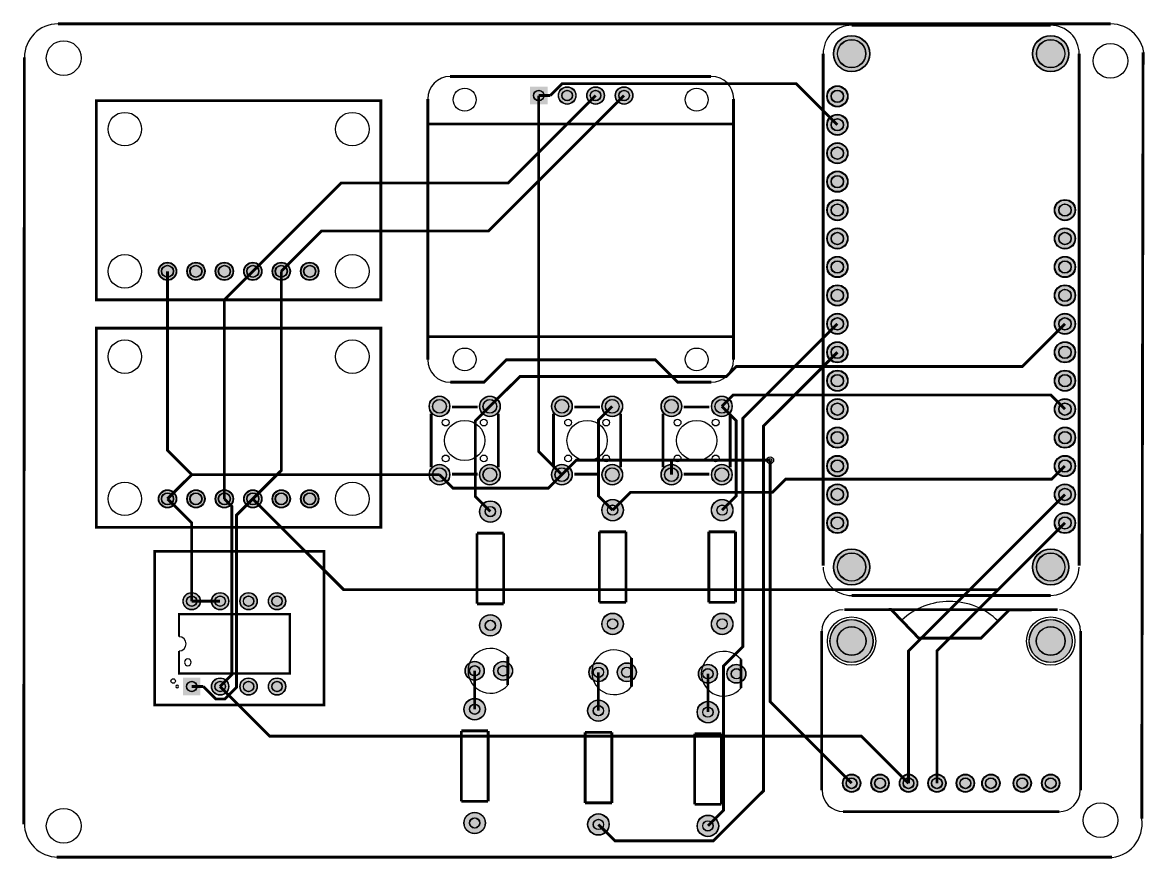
# Model space of a CAD drawing. Header units: millimetres. Extents: x 0 to 100, y 0 to 75.
import ezdxf

# ---------------------------------------------------------------- set-up
doc = ezdxf.new("R2010")
doc.units = ezdxf.units.MM
for name, color, linetype, true_color in [('BoardOutLine', 7, 'Continuous', 0xff00ff), ('BottomLayer', 7, 'Continuous', 0x0000ff), ('BottomSolderMaskLayer', 7, 'Continuous', 0xaa00ff), ('Document', 7, 'Continuous', 0xffffff), ('Hole', 7, 'Continuous', 0x222222), ('Multi-Layer', 7, 'Continuous', 0xc0c0c0), ('TopLayer', 7, 'Continuous', 0xff0000), ('TopSilkLayer', 7, 'Continuous', 0xffcc00), ('TopSolderMaskLayer', 7, 'Continuous', 0x800080)]:
    doc.layers.add(name, color=color, linetype=linetype, true_color=true_color)

msp = doc.modelspace()

# ---------------------------------------------------------------- hatches: boundary and pattern name
at = {"layer": 'BottomSolderMaskLayer'}
for points in [[(72.54, 71.76, 1), (75.79, 71.76, 1)], [(90.32, 71.76, 1), (93.57, 71.76, 1)], [(45.44, 68.81), (47.02, 68.81), (47.02, 67.23), (45.44, 67.23)], [(47.98, 68.02, 1), (49.56, 68.02, 1)], [(50.52, 68.02, 1), (52.1, 68.02, 1)], [(53.06, 68.02, 1), (54.64, 68.02, 1)], [(71.95, 67.95, 1), (73.84, 67.95, 1)], [(71.95, 65.41, 1), (73.84, 65.41, 1)], [(71.95, 62.87, 1), (73.84, 62.87, 1)], [(71.95, 60.33, 1), (73.84, 60.33, 1)], [(71.95, 57.79, 1), (73.84, 57.79, 1)], [(92.27, 57.79, 1), (94.16, 57.79, 1)], [(71.95, 55.25, 1), (73.84, 55.25, 1)], [(92.27, 55.25, 1), (94.16, 55.25, 1)], [(12.27, 52.32, 1), (13.89, 52.32, 1)], [(14.81, 52.32, 1), (16.43, 52.32, 1)], [(17.35, 52.32, 1), (18.97, 52.32, 1)], [(19.89, 52.32, 1), (21.51, 52.32, 1)], [(22.43, 52.32, 1), (24.05, 52.32, 1)], [(24.97, 52.32, 1), (26.59, 52.32, 1)], [(71.95, 52.71, 1), (73.84, 52.71, 1)], [(92.27, 52.71, 1), (94.16, 52.71, 1)], [(71.95, 50.17, 1), (73.84, 50.17, 1)], [(92.27, 50.17, 1), (94.16, 50.17, 1)], [(71.95, 47.63, 1), (73.84, 47.63, 1)], [(92.27, 47.63, 1), (94.16, 47.63, 1)], [(71.95, 45.09, 1), (73.84, 45.09, 1)], [(92.27, 45.09, 1), (94.16, 45.09, 1)], [(71.95, 42.55, 1), (73.84, 42.55, 1)], [(92.27, 42.55, 1), (94.16, 42.55, 1)], [(36.45, 40.26, 1), (38.3, 40.26, 1)], [(40.95, 40.26, 1), (42.8, 40.26, 1)], [(47.37, 40.26, 1), (49.22, 40.26, 1)], [(51.87, 40.26, 1), (53.72, 40.26, 1)], [(57.15, 40.26, 1), (59, 40.26, 1)], [(61.65, 40.26, 1), (63.5, 40.26, 1)], [(71.95, 40.01, 1), (73.84, 40.01, 1)], [(92.27, 40.01, 1), (94.16, 40.01, 1)], [(71.95, 37.47, 1), (73.84, 37.47, 1)], [(92.27, 37.47, 1), (94.16, 37.47, 1)], [(36.45, 34.16, 1), (38.3, 34.16, 1)], [(40.95, 34.16, 1), (42.8, 34.16, 1)], [(47.37, 34.16, 1), (49.22, 34.16, 1)], [(51.87, 34.16, 1), (53.72, 34.16, 1)], [(57.15, 34.16, 1), (59, 34.16, 1)], [(61.65, 34.16, 1), (63.5, 34.16, 1)], [(71.95, 34.93, 1), (73.84, 34.93, 1)], [(92.27, 34.93, 1), (94.16, 34.93, 1)], [(71.95, 32.39, 1), (73.84, 32.39, 1)], [(92.27, 32.39, 1), (94.16, 32.39, 1)], [(12.27, 32, 1), (13.89, 32, 1)], [(14.81, 32, 1), (16.43, 32, 1)], [(17.35, 32, 1), (18.97, 32, 1)], [(19.89, 32, 1), (21.51, 32, 1)], [(22.43, 32, 1), (24.05, 32, 1)], [(24.97, 32, 1), (26.59, 32, 1)], [(40.94, 30.86, 1), (42.88, 30.86, 1)], [(51.87, 30.99, 1), (53.8, 30.99, 1)], [(61.65, 30.99, 1), (63.58, 30.99, 1)], [(71.95, 29.85, 1), (73.84, 29.85, 1)], [(92.27, 29.85, 1), (94.16, 29.85, 1)], [(72.54, 25.91, 1), (75.79, 25.91, 1)], [(90.32, 25.91, 1), (93.57, 25.91, 1)], [(14.46, 22.86, 1), (16.02, 22.86, 1)], [(17, 22.86, 1), (18.56, 22.86, 1)], [(19.54, 22.86, 1), (21.1, 22.86, 1)], [(22.08, 22.86, 1), (23.64, 22.86, 1)], [(40.94, 20.7, 1), (42.88, 20.7, 1)], [(51.87, 20.83, 1), (53.8, 20.83, 1)], [(61.65, 20.83, 1), (63.58, 20.83, 1)], [(72.24, 19.3, 1), (76.1, 19.3, 1)], [(90.02, 19.3, 1), (93.88, 19.3, 1)], [(39.66, 16.64, 1), (41.36, 16.64, 1)], [(42.2, 16.64, 1), (43.9, 16.64, 1)], [(50.71, 16.51, 1), (52.41, 16.51, 1)], [(53.25, 16.51, 1), (54.95, 16.51, 1)], [(60.49, 16.38, 1), (62.19, 16.38, 1)], [(63.03, 16.38, 1), (64.73, 16.38, 1)], [(14.46, 16.02), (16.02, 16.02), (16.02, 14.46), (14.46, 14.46)], [(17, 15.24, 1), (18.56, 15.24, 1)], [(19.54, 15.24, 1), (21.1, 15.24, 1)], [(22.08, 15.24, 1), (23.64, 15.24, 1)], [(39.55, 13.21, 1), (41.48, 13.21, 1)], [(50.6, 13.08, 1), (52.53, 13.08, 1)], [(60.38, 12.95, 1), (62.31, 12.95, 1)], [(73.36, 6.6, 1), (74.98, 6.6, 1)], [(75.9, 6.6, 1), (77.52, 6.6, 1)], [(78.44, 6.6, 1), (80.06, 6.6, 1)], [(80.98, 6.6, 1), (82.6, 6.6, 1)], [(83.52, 6.6, 1), (85.14, 6.6, 1)], [(85.8, 6.6, 1), (87.43, 6.6, 1)], [(88.6, 6.6, 1), (90.22, 6.6, 1)], [(91.14, 6.6, 1), (92.76, 6.6, 1)], [(39.55, 3.05, 1), (41.48, 3.05, 1)], [(50.6, 2.92, 1), (52.53, 2.92, 1)], [(60.38, 2.79, 1), (62.31, 2.79, 1)]]:
    msp.add_hatch(color=256, dxfattribs=at).paths.add_polyline_path(points)
at = {"layer": 'Multi-Layer'}
for points in [[(72.57, 71.76, 1), (75.77, 71.76, 1)], [(90.35, 71.76, 1), (93.55, 71.76, 1)], [(45.47, 68.78), (46.99, 68.78), (46.99, 67.26), (45.47, 67.26)], [(48.01, 68.02, 1), (49.53, 68.02, 1)], [(50.55, 68.02, 1), (52.07, 68.02, 1)], [(53.09, 68.02, 1), (54.61, 68.02, 1)], [(72, 67.95, 1), (73.79, 67.95, 1)], [(72, 65.41, 1), (73.79, 65.41, 1)], [(72, 62.87, 1), (73.79, 62.87, 1)], [(72, 60.33, 1), (73.79, 60.33, 1)], [(72, 57.79, 1), (73.79, 57.79, 1)], [(92.32, 57.79, 1), (94.11, 57.79, 1)], [(72, 55.25, 1), (73.79, 55.25, 1)], [(92.32, 55.25, 1), (94.11, 55.25, 1)], [(72, 52.71, 1), (73.79, 52.71, 1)], [(92.32, 52.71, 1), (94.11, 52.71, 1)], [(12.32, 52.32, 1), (13.84, 52.32, 1)], [(14.86, 52.32, 1), (16.38, 52.32, 1)], [(17.4, 52.32, 1), (18.92, 52.32, 1)], [(19.94, 52.32, 1), (21.46, 52.32, 1)], [(22.48, 52.32, 1), (24, 52.32, 1)], [(25.02, 52.32, 1), (26.54, 52.32, 1)], [(72, 50.17, 1), (73.79, 50.17, 1)], [(92.32, 50.17, 1), (94.11, 50.17, 1)], [(72, 47.63, 1), (73.79, 47.63, 1)], [(92.32, 47.63, 1), (94.11, 47.63, 1)], [(72, 45.09, 1), (73.79, 45.09, 1)], [(92.32, 45.09, 1), (94.11, 45.09, 1)], [(72, 42.55, 1), (73.79, 42.55, 1)], [(92.32, 42.55, 1), (94.11, 42.55, 1)], [(36.47, 40.26, 1), (38.27, 40.26, 1)], [(40.97, 40.26, 1), (42.77, 40.26, 1)], [(47.4, 40.26, 1), (49.2, 40.26, 1)], [(51.9, 40.26, 1), (53.7, 40.26, 1)], [(57.18, 40.26, 1), (58.98, 40.26, 1)], [(61.68, 40.26, 1), (63.48, 40.26, 1)], [(72, 40.01, 1), (73.79, 40.01, 1)], [(92.32, 40.01, 1), (94.11, 40.01, 1)], [(72, 37.47, 1), (73.79, 37.47, 1)], [(92.32, 37.47, 1), (94.11, 37.47, 1)], [(72, 34.93, 1), (73.79, 34.93, 1)], [(92.32, 34.93, 1), (94.11, 34.93, 1)], [(36.47, 34.16, 1), (38.27, 34.16, 1)], [(40.97, 34.16, 1), (42.77, 34.16, 1)], [(47.4, 34.16, 1), (49.2, 34.16, 1)], [(51.9, 34.16, 1), (53.7, 34.16, 1)], [(57.18, 34.16, 1), (58.98, 34.16, 1)], [(61.68, 34.16, 1), (63.48, 34.16, 1)], [(72, 32.39, 1), (73.79, 32.39, 1)], [(92.32, 32.39, 1), (94.11, 32.39, 1)], [(12.32, 32, 1), (13.84, 32, 1)], [(14.86, 32, 1), (16.38, 32, 1)], [(17.4, 32, 1), (18.92, 32, 1)], [(19.94, 32, 1), (21.46, 32, 1)], [(22.48, 32, 1), (24, 32, 1)], [(25.02, 32, 1), (26.54, 32, 1)], [(40.97, 30.86, 1), (42.85, 30.86, 1)], [(51.89, 30.99, 1), (53.77, 30.99, 1)], [(61.67, 30.99, 1), (63.55, 30.99, 1)], [(72, 29.85, 1), (73.79, 29.85, 1)], [(92.32, 29.85, 1), (94.11, 29.85, 1)], [(72.57, 25.91, 1), (75.77, 25.91, 1)], [(90.35, 25.91, 1), (93.55, 25.91, 1)], [(14.49, 22.86, 1), (15.99, 22.86, 1)], [(17.03, 22.86, 1), (18.53, 22.86, 1)], [(19.57, 22.86, 1), (21.07, 22.86, 1)], [(22.11, 22.86, 1), (23.61, 22.86, 1)], [(40.97, 20.7, 1), (42.85, 20.7, 1)], [(51.89, 20.83, 1), (53.77, 20.83, 1)], [(61.67, 20.83, 1), (63.55, 20.83, 1)], [(72.26, 19.3, 1), (76.07, 19.3, 1)], [(90.04, 19.3, 1), (93.85, 19.3, 1)], [(39.69, 16.64, 1), (41.34, 16.64, 1)], [(42.23, 16.64, 1), (43.88, 16.64, 1)], [(50.74, 16.51, 1), (52.39, 16.51, 1)], [(53.28, 16.51, 1), (54.93, 16.51, 1)], [(60.52, 16.38, 1), (62.17, 16.38, 1)], [(63.06, 16.38, 1), (64.71, 16.38, 1)], [(14.49, 15.99), (15.99, 15.99), (15.99, 14.49), (14.49, 14.49)], [(17.03, 15.24, 1), (18.53, 15.24, 1)], [(19.57, 15.24, 1), (21.07, 15.24, 1)], [(22.11, 15.24, 1), (23.61, 15.24, 1)], [(39.57, 13.21, 1), (41.45, 13.21, 1)], [(50.62, 13.08, 1), (52.5, 13.08, 1)], [(60.4, 12.95, 1), (62.28, 12.95, 1)], [(73.41, 6.6, 1), (74.93, 6.6, 1)], [(75.95, 6.6, 1), (77.47, 6.6, 1)], [(78.49, 6.6, 1), (80.01, 6.6, 1)], [(81.03, 6.6, 1), (82.55, 6.6, 1)], [(83.57, 6.6, 1), (85.09, 6.6, 1)], [(85.85, 6.6, 1), (87.38, 6.6, 1)], [(88.65, 6.6, 1), (90.17, 6.6, 1)], [(91.19, 6.6, 1), (92.71, 6.6, 1)], [(39.57, 3.05, 1), (41.45, 3.05, 1)], [(50.62, 2.92, 1), (52.5, 2.92, 1)], [(60.4, 2.79, 1), (62.28, 2.79, 1)]]:
    msp.add_hatch(color=256, dxfattribs=at).paths.add_polyline_path(points)
at = {"layer": 'TopSolderMaskLayer'}
for points in [[(72.54, 71.76, 1), (75.79, 71.76, 1)], [(90.32, 71.76, 1), (93.57, 71.76, 1)], [(45.44, 68.81), (47.02, 68.81), (47.02, 67.23), (45.44, 67.23)], [(47.98, 68.02, 1), (49.56, 68.02, 1)], [(50.52, 68.02, 1), (52.1, 68.02, 1)], [(53.06, 68.02, 1), (54.64, 68.02, 1)], [(71.95, 67.95, 1), (73.84, 67.95, 1)], [(71.95, 65.41, 1), (73.84, 65.41, 1)], [(71.95, 62.87, 1), (73.84, 62.87, 1)], [(71.95, 60.33, 1), (73.84, 60.33, 1)], [(71.95, 57.79, 1), (73.84, 57.79, 1)], [(92.27, 57.79, 1), (94.16, 57.79, 1)], [(71.95, 55.25, 1), (73.84, 55.25, 1)], [(92.27, 55.25, 1), (94.16, 55.25, 1)], [(12.27, 52.32, 1), (13.89, 52.32, 1)], [(14.81, 52.32, 1), (16.43, 52.32, 1)], [(17.35, 52.32, 1), (18.97, 52.32, 1)], [(19.89, 52.32, 1), (21.51, 52.32, 1)], [(22.43, 52.32, 1), (24.05, 52.32, 1)], [(24.97, 52.32, 1), (26.59, 52.32, 1)], [(71.95, 52.71, 1), (73.84, 52.71, 1)], [(92.27, 52.71, 1), (94.16, 52.71, 1)], [(71.95, 50.17, 1), (73.84, 50.17, 1)], [(92.27, 50.17, 1), (94.16, 50.17, 1)], [(71.95, 47.63, 1), (73.84, 47.63, 1)], [(92.27, 47.63, 1), (94.16, 47.63, 1)], [(71.95, 45.09, 1), (73.84, 45.09, 1)], [(92.27, 45.09, 1), (94.16, 45.09, 1)], [(71.95, 42.55, 1), (73.84, 42.55, 1)], [(92.27, 42.55, 1), (94.16, 42.55, 1)], [(36.45, 40.26, 1), (38.3, 40.26, 1)], [(40.95, 40.26, 1), (42.8, 40.26, 1)], [(47.37, 40.26, 1), (49.22, 40.26, 1)], [(51.87, 40.26, 1), (53.72, 40.26, 1)], [(57.15, 40.26, 1), (59, 40.26, 1)], [(61.65, 40.26, 1), (63.5, 40.26, 1)], [(71.95, 40.01, 1), (73.84, 40.01, 1)], [(92.27, 40.01, 1), (94.16, 40.01, 1)], [(71.95, 37.47, 1), (73.84, 37.47, 1)], [(92.27, 37.47, 1), (94.16, 37.47, 1)], [(36.45, 34.16, 1), (38.3, 34.16, 1)], [(40.95, 34.16, 1), (42.8, 34.16, 1)], [(47.37, 34.16, 1), (49.22, 34.16, 1)], [(51.87, 34.16, 1), (53.72, 34.16, 1)], [(57.15, 34.16, 1), (59, 34.16, 1)], [(61.65, 34.16, 1), (63.5, 34.16, 1)], [(71.95, 34.93, 1), (73.84, 34.93, 1)], [(92.27, 34.93, 1), (94.16, 34.93, 1)], [(71.95, 32.39, 1), (73.84, 32.39, 1)], [(92.27, 32.39, 1), (94.16, 32.39, 1)], [(12.27, 32, 1), (13.89, 32, 1)], [(14.81, 32, 1), (16.43, 32, 1)], [(17.35, 32, 1), (18.97, 32, 1)], [(19.89, 32, 1), (21.51, 32, 1)], [(22.43, 32, 1), (24.05, 32, 1)], [(24.97, 32, 1), (26.59, 32, 1)], [(40.94, 30.86, 1), (42.88, 30.86, 1)], [(51.87, 30.99, 1), (53.8, 30.99, 1)], [(61.65, 30.99, 1), (63.58, 30.99, 1)], [(71.95, 29.85, 1), (73.84, 29.85, 1)], [(92.27, 29.85, 1), (94.16, 29.85, 1)], [(72.54, 25.91, 1), (75.79, 25.91, 1)], [(90.32, 25.91, 1), (93.57, 25.91, 1)], [(14.46, 22.86, 1), (16.02, 22.86, 1)], [(17, 22.86, 1), (18.56, 22.86, 1)], [(19.54, 22.86, 1), (21.1, 22.86, 1)], [(22.08, 22.86, 1), (23.64, 22.86, 1)], [(40.94, 20.7, 1), (42.88, 20.7, 1)], [(51.87, 20.83, 1), (53.8, 20.83, 1)], [(61.65, 20.83, 1), (63.58, 20.83, 1)], [(72.24, 19.3, 1), (76.1, 19.3, 1)], [(90.02, 19.3, 1), (93.88, 19.3, 1)], [(39.66, 16.64, 1), (41.36, 16.64, 1)], [(42.2, 16.64, 1), (43.9, 16.64, 1)], [(50.71, 16.51, 1), (52.41, 16.51, 1)], [(53.25, 16.51, 1), (54.95, 16.51, 1)], [(60.49, 16.38, 1), (62.19, 16.38, 1)], [(63.03, 16.38, 1), (64.73, 16.38, 1)], [(14.46, 16.02), (16.02, 16.02), (16.02, 14.46), (14.46, 14.46)], [(17, 15.24, 1), (18.56, 15.24, 1)], [(19.54, 15.24, 1), (21.1, 15.24, 1)], [(22.08, 15.24, 1), (23.64, 15.24, 1)], [(39.55, 13.21, 1), (41.48, 13.21, 1)], [(50.6, 13.08, 1), (52.53, 13.08, 1)], [(60.38, 12.95, 1), (62.31, 12.95, 1)], [(73.36, 6.6, 1), (74.98, 6.6, 1)], [(75.9, 6.6, 1), (77.52, 6.6, 1)], [(78.44, 6.6, 1), (80.06, 6.6, 1)], [(80.98, 6.6, 1), (82.6, 6.6, 1)], [(83.52, 6.6, 1), (85.14, 6.6, 1)], [(85.8, 6.6, 1), (87.43, 6.6, 1)], [(88.6, 6.6, 1), (90.22, 6.6, 1)], [(91.14, 6.6, 1), (92.76, 6.6, 1)], [(39.55, 3.05, 1), (41.48, 3.05, 1)], [(50.6, 2.92, 1), (52.53, 2.92, 1)], [(60.38, 2.79, 1), (62.31, 2.79, 1)]]:
    msp.add_hatch(color=256, dxfattribs=at).paths.add_polyline_path(points)

# ---------------------------------------------------------------- linework, layer by layer
at = {"layer": 'BoardOutLine', "const_width": 0.254}
for points in [[(3.3, 74.42), (97.3, 74.42)], [(0.25, 2.92), (0.3, 71.42)], [(100.2, 71.88), (100.08, 3.43)], [(97.41, 0), (3.18, 0)]]:
    msp.add_lwpolyline(points, dxfattribs=at)
at = {"layer": 'BoardOutLine'}
for centre, start, end in [((3.3, 71.42), 90, 180), ((97.3, 71.42), 360, 90), ((3.3, 3), 179.0977, 270), ((97.11, 2.96), 270, 8.9728)]:
    msp.add_arc(centre, 3, start, end, dxfattribs=at)
at = {"layer": 'BottomLayer', "const_width": 0.254}
for points in [[(48.3, 34.16), (46.23, 36.23), (46.23, 68.02)], [(20.7, 52.32), (18.16, 49.78), (18.16, 32)], [(20.7, 32), (23.24, 34.54), (23.24, 52.32)], [(72.9, 47.63), (64.45, 39.18), (64.45, 18.78), (62.73, 17.06), (62.73, 4.18), (61.34, 2.79)], [(72.9, 45.09), (66.31, 38.5), (66.31, 5.93), (61.82, 1.45), (53.04, 1.45), (51.56, 2.92)], [(41.87, 40.26), (40.57, 38.96), (40.57, 32.2), (41.91, 30.86)], [(52.8, 40.26), (51.57, 39.04), (51.57, 32.25), (52.83, 30.99)], [(62.58, 40.26), (63.86, 38.97), (63.86, 32.24), (62.61, 30.99)], [(74.17, 6.6), (66.9, 13.88), (66.9, 35.45)], [(15.24, 22.86), (15.24, 29.85), (13.08, 32)], [(16.27, 15.24), (17.39, 14.12), (18.19, 14.12), (19.24, 15.17), (19.24, 30.54), (20.7, 32)], [(17.78, 15.24), (18.83, 16.29), (18.83, 31.34), (18.16, 32)], [(79.25, 6.6), (79.25, 18.42), (93.22, 32.39)], [(81.79, 6.6), (81.79, 18.42), (93.22, 29.85)], [(40.51, 13.21), (40.51, 16.64)], [(51.56, 13.08), (51.56, 16.51)], [(61.34, 12.95), (61.34, 16.38)], [(15.24, 15.24), (16.27, 15.24)]]:
    msp.add_lwpolyline(points, dxfattribs=at)
at = {"layer": 'BottomSolderMaskLayer'}
for centre, radius in [((74.17, 71.76), 1.63), ((91.95, 71.76), 1.63), ((74.17, 71.76), 1.27), ((91.95, 71.76), 1.27), ((46.23, 68.02), 0.472), ((48.77, 68.02), 0.787), ((48.77, 68.02), 0.472), ((51.31, 68.02), 0.787), ((51.31, 68.02), 0.472), ((53.85, 68.02), 0.787), ((53.85, 68.02), 0.472), ((72.9, 67.95), 0.946), ((72.9, 67.95), 0.556), ((72.9, 65.41), 0.946), ((72.9, 65.41), 0.556), ((72.9, 62.87), 0.946), ((72.9, 62.87), 0.556), ((72.9, 60.33), 0.946), ((72.9, 60.33), 0.556), ((72.9, 57.79), 0.946), ((72.9, 57.79), 0.556), ((93.22, 57.79), 0.946), ((93.22, 57.79), 0.556), ((72.9, 55.25), 0.946), ((93.22, 55.25), 0.946), ((72.9, 55.25), 0.556), ((93.22, 55.25), 0.556), ((13.08, 52.32), 0.813), ((15.62, 52.32), 0.813), ((18.16, 52.32), 0.813), ((20.7, 52.32), 0.813), ((23.24, 52.32), 0.813), ((25.78, 52.32), 0.813), ((72.9, 52.71), 0.946), ((72.9, 52.71), 0.556), ((93.22, 52.71), 0.946), ((93.22, 52.71), 0.556), ((13.08, 52.32), 0.544), ((15.62, 52.32), 0.544), ((18.16, 52.32), 0.544), ((20.7, 52.32), 0.544), ((23.24, 52.32), 0.544), ((25.78, 52.32), 0.544), ((72.9, 50.17), 0.946), ((93.22, 50.17), 0.946), ((72.9, 50.17), 0.556), ((93.22, 50.17), 0.556), ((72.9, 47.63), 0.946), ((72.9, 47.63), 0.556), ((93.22, 47.63), 0.946), ((93.22, 47.63), 0.556), ((72.9, 45.09), 0.946), ((72.9, 45.09), 0.556), ((93.22, 45.09), 0.946), ((93.22, 45.09), 0.556), ((72.9, 42.55), 0.946), ((72.9, 42.55), 0.556), ((93.22, 42.55), 0.946), ((93.22, 42.55), 0.556), ((37.37, 40.26), 0.925), ((41.87, 40.26), 0.925), ((48.3, 40.26), 0.925), ((52.8, 40.26), 0.925), ((58.08, 40.26), 0.925), ((62.58, 40.26), 0.925), ((37.37, 40.26), 0.617), ((41.87, 40.26), 0.617), ((48.3, 40.26), 0.617), ((52.8, 40.26), 0.617), ((58.08, 40.26), 0.617), ((62.58, 40.26), 0.617), ((72.9, 40.01), 0.946), ((72.9, 40.01), 0.556), ((93.22, 40.01), 0.946), ((93.22, 40.01), 0.556), ((72.9, 37.47), 0.946), ((93.22, 37.47), 0.946), ((72.9, 37.47), 0.556), ((93.22, 37.47), 0.556), ((37.37, 34.16), 0.925), ((41.87, 34.16), 0.925), ((48.3, 34.16), 0.925), ((52.8, 34.16), 0.925), ((58.08, 34.16), 0.925), ((62.58, 34.16), 0.925), ((72.9, 34.93), 0.946), ((72.9, 34.93), 0.556), ((93.22, 34.93), 0.946), ((93.22, 34.93), 0.556), ((37.37, 34.16), 0.617), ((41.87, 34.16), 0.617), ((48.3, 34.16), 0.617), ((52.8, 34.16), 0.617), ((58.08, 34.16), 0.617), ((62.58, 34.16), 0.617), ((72.9, 32.39), 0.946), ((93.22, 32.39), 0.946), ((13.08, 32), 0.813), ((13.08, 32), 0.544), ((15.62, 32), 0.813), ((15.62, 32), 0.544), ((18.16, 32), 0.813), ((18.16, 32), 0.544), ((20.7, 32), 0.813), ((20.7, 32), 0.544), ((23.24, 32), 0.813), ((23.24, 32), 0.544), ((25.78, 32), 0.813), ((25.78, 32), 0.544), ((72.9, 32.39), 0.556), ((93.22, 32.39), 0.556), ((41.91, 30.86), 0.965), ((41.91, 30.86), 0.462), ((52.83, 30.99), 0.965), ((52.83, 30.99), 0.462), ((62.61, 30.99), 0.965), ((62.61, 30.99), 0.462), ((72.9, 29.85), 0.946), ((72.9, 29.85), 0.556), ((93.22, 29.85), 0.946), ((93.22, 29.85), 0.556), ((74.17, 25.91), 1.63), ((74.17, 25.91), 1.27), ((91.95, 25.91), 1.63), ((91.95, 25.91), 1.27), ((15.24, 22.86), 0.775), ((15.24, 22.86), 0.465), ((17.78, 22.86), 0.775), ((17.78, 22.86), 0.465), ((20.32, 22.86), 0.775), ((20.32, 22.86), 0.465), ((22.86, 22.86), 0.775), ((22.86, 22.86), 0.465), ((41.91, 20.7), 0.965), ((41.91, 20.7), 0.462), ((52.83, 20.83), 0.965), ((52.83, 20.83), 0.462), ((62.61, 20.83), 0.965), ((62.61, 20.83), 0.462), ((74.17, 19.3), 1.93), ((91.95, 19.3), 1.93), ((74.17, 19.3), 1.29), ((91.95, 19.3), 1.29), ((40.51, 16.64), 0.851), ((40.51, 16.64), 0.464), ((43.05, 16.64), 0.851), ((43.05, 16.64), 0.464), ((51.56, 16.51), 0.851), ((54.1, 16.51), 0.851), ((61.34, 16.38), 0.851), ((63.88, 16.38), 0.851), ((51.56, 16.51), 0.464), ((54.1, 16.51), 0.464), ((61.34, 16.38), 0.464), ((63.88, 16.38), 0.464), ((15.24, 15.24), 0.465), ((17.78, 15.24), 0.775), ((17.78, 15.24), 0.465), ((20.32, 15.24), 0.775), ((20.32, 15.24), 0.465), ((22.86, 15.24), 0.775), ((22.86, 15.24), 0.465), ((40.51, 13.21), 0.965), ((51.56, 13.08), 0.965), ((40.51, 13.21), 0.462), ((51.56, 13.08), 0.462), ((61.34, 12.95), 0.965), ((61.34, 12.95), 0.462), ((74.17, 6.6), 0.813), ((74.17, 6.6), 0.488), ((76.71, 6.6), 0.813), ((76.71, 6.6), 0.488), ((79.25, 6.6), 0.813), ((79.25, 6.6), 0.488), ((81.79, 6.6), 0.813), ((81.79, 6.6), 0.488), ((84.33, 6.6), 0.813), ((84.33, 6.6), 0.488), ((86.61, 6.6), 0.813), ((86.61, 6.6), 0.488), ((89.41, 6.6), 0.813), ((89.41, 6.6), 0.488), ((91.95, 6.6), 0.813), ((91.95, 6.6), 0.488), ((40.51, 3.05), 0.965), ((40.51, 3.05), 0.462), ((51.56, 2.92), 0.965), ((51.56, 2.92), 0.462), ((61.34, 2.79), 0.965), ((61.34, 2.79), 0.462)]:
    msp.add_circle(centre, radius, dxfattribs=at)
at = {"layer": 'Document'}
msp.add_circle((13.59, 15.73), 0.2, dxfattribs=at)
at = {"layer": 'Hole'}
msp.add_circle((66.9, 35.45), 0.152, dxfattribs=at)
at = {"layer": 'Multi-Layer'}
for centre, radius in [((74.17, 71.76), 1.6), ((91.95, 71.76), 1.6), ((3.81, 71.37), 1.55), ((74.17, 71.76), 1.25), ((91.95, 71.76), 1.25), ((97.28, 71.12), 1.55), ((39.62, 67.65), 1.02), ((46.23, 68.02), 0.457), ((48.77, 68.02), 0.762), ((48.77, 68.02), 0.457), ((51.31, 68.02), 0.762), ((51.31, 68.02), 0.457), ((53.85, 68.02), 0.762), ((53.85, 68.02), 0.457), ((60.33, 67.65), 1.02), ((72.9, 67.95), 0.895), ((72.9, 67.95), 0.526), ((9.27, 65.02), 1.5), ((29.59, 65.02), 1.5), ((72.9, 65.41), 0.895), ((72.9, 65.41), 0.526), ((72.9, 62.87), 0.895), ((72.9, 62.87), 0.526), ((72.9, 60.33), 0.895), ((72.9, 60.33), 0.526), ((72.9, 57.79), 0.895), ((72.9, 57.79), 0.526), ((93.22, 57.79), 0.895), ((93.22, 57.79), 0.526), ((72.9, 55.25), 0.895), ((93.22, 55.25), 0.895), ((72.9, 55.25), 0.526), ((93.22, 55.25), 0.526), ((9.27, 52.32), 1.5), ((29.59, 52.32), 1.5), ((72.9, 52.71), 0.895), ((72.9, 52.71), 0.526), ((93.22, 52.71), 0.895), ((93.22, 52.71), 0.526), ((13.08, 52.32), 0.762), ((13.08, 52.32), 0.51), ((15.62, 52.32), 0.762), ((15.62, 52.32), 0.51), ((18.16, 52.32), 0.762), ((18.16, 52.32), 0.51), ((20.7, 52.32), 0.762), ((20.7, 52.32), 0.51), ((23.24, 52.32), 0.762), ((23.24, 52.32), 0.51), ((25.78, 52.32), 0.762), ((25.78, 52.32), 0.51), ((72.9, 50.17), 0.895), ((72.9, 50.17), 0.526), ((93.22, 50.17), 0.895), ((93.22, 50.17), 0.526), ((72.9, 47.63), 0.895), ((72.9, 47.63), 0.526), ((93.22, 47.63), 0.895), ((93.22, 47.63), 0.526), ((9.27, 44.7), 1.5), ((29.59, 44.7), 1.5), ((39.62, 44.45), 1.02), ((60.33, 44.45), 1.02), ((72.9, 45.09), 0.895), ((72.9, 45.09), 0.526), ((93.22, 45.09), 0.895), ((93.22, 45.09), 0.526), ((72.9, 42.55), 0.895), ((93.22, 42.55), 0.895), ((72.9, 42.55), 0.526), ((93.22, 42.55), 0.526), ((37.37, 40.26), 0.9), ((41.87, 40.26), 0.9), ((48.3, 40.26), 0.9), ((52.8, 40.26), 0.9), ((58.08, 40.26), 0.9), ((62.58, 40.26), 0.9), ((37.37, 40.26), 0.6), ((41.87, 40.26), 0.6), ((48.3, 40.26), 0.6), ((52.8, 40.26), 0.6), ((58.08, 40.26), 0.6), ((62.58, 40.26), 0.6), ((72.9, 40.01), 0.895), ((72.9, 40.01), 0.526), ((93.22, 40.01), 0.895), ((93.22, 40.01), 0.526), ((72.9, 37.47), 0.895), ((93.22, 37.47), 0.895), ((72.9, 37.47), 0.526), ((93.22, 37.47), 0.526), ((66.9, 35.45), 0.305), ((72.9, 34.93), 0.895), ((72.9, 34.93), 0.526), ((93.22, 34.93), 0.895), ((93.22, 34.93), 0.526), ((37.37, 34.16), 0.9), ((37.37, 34.16), 0.6), ((41.87, 34.16), 0.9), ((41.87, 34.16), 0.6), ((48.3, 34.16), 0.9), ((48.3, 34.16), 0.6), ((52.8, 34.16), 0.9), ((52.8, 34.16), 0.6), ((58.08, 34.16), 0.9), ((58.08, 34.16), 0.6), ((62.58, 34.16), 0.9), ((62.58, 34.16), 0.6), ((9.27, 32), 1.5), ((29.59, 32), 1.5), ((72.9, 32.39), 0.895), ((93.22, 32.39), 0.895), ((13.08, 32), 0.762), ((13.08, 32), 0.51), ((15.62, 32), 0.762), ((15.62, 32), 0.51), ((18.16, 32), 0.762), ((18.16, 32), 0.51), ((20.7, 32), 0.762), ((20.7, 32), 0.51), ((23.24, 32), 0.762), ((23.24, 32), 0.51), ((25.78, 32), 0.762), ((25.78, 32), 0.51), ((72.9, 32.39), 0.526), ((93.22, 32.39), 0.526), ((41.91, 30.86), 0.94), ((41.91, 30.86), 0.45), ((52.83, 30.99), 0.94), ((52.83, 30.99), 0.45), ((62.61, 30.99), 0.94), ((62.61, 30.99), 0.45), ((72.9, 29.85), 0.895), ((72.9, 29.85), 0.526), ((93.22, 29.85), 0.895), ((93.22, 29.85), 0.526), ((74.17, 25.91), 1.6), ((74.17, 25.91), 1.25), ((91.95, 25.91), 1.6), ((91.95, 25.91), 1.25), ((15.24, 22.86), 0.75), ((15.24, 22.86), 0.45), ((17.78, 22.86), 0.75), ((17.78, 22.86), 0.45), ((20.32, 22.86), 0.75), ((20.32, 22.86), 0.45), ((22.86, 22.86), 0.75), ((22.86, 22.86), 0.45), ((41.91, 20.7), 0.94), ((41.91, 20.7), 0.45), ((52.83, 20.83), 0.94), ((52.83, 20.83), 0.45), ((62.61, 20.83), 0.94), ((62.61, 20.83), 0.45), ((74.17, 19.3), 1.91), ((91.95, 19.3), 1.91), ((74.17, 19.3), 1.27), ((91.95, 19.3), 1.27), ((40.51, 16.64), 0.826), ((40.51, 16.64), 0.45), ((43.05, 16.64), 0.826), ((43.05, 16.64), 0.45), ((51.56, 16.51), 0.826), ((54.1, 16.51), 0.826), ((61.34, 16.38), 0.826), ((63.88, 16.38), 0.826), ((51.56, 16.51), 0.45), ((54.1, 16.51), 0.45), ((61.34, 16.38), 0.45), ((63.88, 16.38), 0.45), ((15.24, 15.24), 0.45), ((17.78, 15.24), 0.75), ((17.78, 15.24), 0.45), ((20.32, 15.24), 0.75), ((20.32, 15.24), 0.45), ((22.86, 15.24), 0.75), ((22.86, 15.24), 0.45), ((40.51, 13.21), 0.94), ((40.51, 13.21), 0.45), ((51.56, 13.08), 0.94), ((51.56, 13.08), 0.45), ((61.34, 12.95), 0.94), ((61.34, 12.95), 0.45), ((74.17, 6.6), 0.762), ((74.17, 6.6), 0.457), ((76.71, 6.6), 0.762), ((76.71, 6.6), 0.457), ((79.25, 6.6), 0.762), ((79.25, 6.6), 0.457), ((81.79, 6.6), 0.762), ((81.79, 6.6), 0.457), ((84.33, 6.6), 0.762), ((84.33, 6.6), 0.457), ((86.61, 6.6), 0.762), ((86.61, 6.6), 0.457), ((89.41, 6.6), 0.762), ((89.41, 6.6), 0.457), ((91.95, 6.6), 0.762), ((91.95, 6.6), 0.457), ((3.81, 2.79), 1.55), ((96.39, 3.3), 1.55), ((40.51, 3.05), 0.94), ((40.51, 3.05), 0.45), ((51.56, 2.92), 0.94), ((51.56, 2.92), 0.45), ((61.34, 2.79), 0.94), ((61.34, 2.79), 0.45)]:
    msp.add_circle(centre, radius, dxfattribs=at)
at = {"layer": 'TopLayer', "const_width": 0.254}
for points in [[(72.9, 65.41), (69.22, 69.08), (48.33, 69.08), (47.27, 68.02)], [(51.31, 68.02), (43.5, 60.21), (28.59, 60.21), (20.7, 52.32)], [(23.24, 52.32), (26.84, 55.92), (41.75, 55.92), (53.85, 68.02)], [(46.23, 68.02), (47.27, 68.02)], [(15.24, 34.16), (13.08, 36.32), (13.08, 52.32)], [(93.22, 47.63), (89.41, 43.82), (63.87, 43.82), (62.98, 42.92), (44.54, 42.92), (41.87, 40.26)], [(93.22, 40.01), (91.95, 41.28), (63.59, 41.28), (62.58, 40.26)], [(48.3, 34.16), (49.58, 35.45), (58.08, 35.45)], [(58.08, 34.16), (58.08, 35.45)], [(58.08, 35.45), (66.9, 35.45)], [(13.08, 32), (15.24, 34.16)], [(15.24, 34.16), (37.37, 34.16)], [(37.37, 34.16), (38.58, 32.96), (47.09, 32.96), (48.3, 34.16)], [(93.22, 34.93), (92.04, 33.75), (68.27, 33.75), (67.11, 32.58), (54.43, 32.58), (52.83, 30.99)], [(93.22, 29.85), (87.26, 23.89), (28.81, 23.89), (20.7, 32)], [(17.78, 22.86), (15.24, 22.86)], [(79.25, 6.6), (75.05, 10.8), (22.22, 10.8), (17.78, 15.24)]]:
    msp.add_lwpolyline(points, dxfattribs=at)
at = {"layer": 'TopSilkLayer'}
for points, const_width in [([(91.95, 74.3), (74.17, 74.3)], 0.254), ([(71.63, 71.76), (71.63, 26.04)], 0.254), ([(94.49, 26.04), (94.49, 71.76)], 0.254), ([(38.32, 69.72), (61.62, 69.72)], 0.254), ([(36.32, 66.42), (36.32, 67.72)], 0.254), ([(63.62, 67.72), (63.62, 44.42)], 0.254), ([(36.32, 44.42), (36.32, 66.42)], 0.254), ([(36.32, 65.48), (63.62, 65.48)], 0.254), ([(36.32, 46.48), (63.32, 46.48)], 0.254), ([(63.32, 46.48), (63.62, 46.48)], 0.254), ([(38.35, 42.42), (41.35, 42.42), (43.35, 44.42), (56.65, 44.42), (58.65, 42.42), (61.65, 42.42)], 0.254), ([(38.48, 40.21), (40.77, 40.21)], 0.254), ([(49.4, 40.21), (51.69, 40.21)], 0.254), ([(59.18, 40.21), (61.47, 40.21)], 0.254), ([(36.62, 34.81), (36.62, 39.62)], 0.254), ([(42.62, 39.62), (42.62, 34.81)], 0.254), ([(47.55, 34.81), (47.55, 39.62)], 0.254), ([(53.55, 39.62), (53.55, 34.81)], 0.254), ([(57.33, 34.81), (57.33, 39.62)], 0.254), ([(63.33, 39.62), (63.33, 34.81)], 0.254), ([(40.77, 34.21), (38.48, 34.21)], 0.254), ([(51.69, 34.21), (49.4, 34.21)], 0.254), ([(61.47, 34.21), (59.18, 34.21)], 0.254), ([(51.64, 29.06), (54.03, 29.06)], 0.254), ([(51.64, 22.76), (51.64, 29.06)], 0.254), ([(54.03, 29.06), (54.03, 22.76)], 0.254), ([(61.42, 29.06), (63.8, 29.06)], 0.254), ([(61.42, 22.76), (61.42, 29.06)], 0.254), ([(63.8, 29.06), (63.8, 22.76)], 0.254), ([(40.72, 28.93), (43.1, 28.93)], 0.254), ([(40.72, 22.63), (40.72, 28.93)], 0.254), ([(43.1, 28.93), (43.1, 22.63)], 0.254), ([(12.95, 27.31), (27.05, 27.31), (27.05, 13.59), (11.94, 13.59), (11.94, 27.31), (13.34, 27.31)], 0.254), ([(74.17, 23.37), (91.95, 23.37)], 0.254), ([(14.11, 19.69), (14.11, 19.69), (14.11, 21.7), (24.01, 21.7), (24.01, 16.4), (14.11, 16.4), (14.11, 18.42), (14.11, 18.41)], 0.2), ([(43.1, 22.63), (40.72, 22.63)], 0.254), ([(54.03, 22.76), (51.64, 22.76)], 0.254), ([(63.8, 22.76), (61.42, 22.76)], 0.254), ([(73.53, 22.1), (92.58, 22.1)], 0.254), ([(74.12, 22.1), (77.7, 22.11), (80.19, 19.53)], 0.254), ([(91.95, 22.1), (88.27, 22.09), (85.73, 19.56), (80.19, 19.56)], 0.254), ([(71.5, 5.97), (71.5, 20.19)], 0.254), ([(94.62, 20.19), (94.62, 5.97)], 0.254), ([(43.46, 15.37), (43.47, 17.91)], 0.254), ([(54.51, 15.24), (54.52, 17.79)], 0.254), ([(64.29, 15.11), (64.3, 17.66)], 0.254), ([(39.32, 11.28), (41.71, 11.28)], 0.254), ([(39.32, 4.98), (39.32, 11.28)], 0.254), ([(41.71, 11.28), (41.71, 4.98)], 0.254), ([(50.37, 11.15), (52.76, 11.15)], 0.254), ([(50.37, 4.85), (50.37, 11.15)], 0.254), ([(52.76, 11.15), (52.76, 4.85)], 0.254), ([(60.15, 11.02), (62.53, 11.02)], 0.254), ([(60.15, 4.72), (60.15, 11.02)], 0.254), ([(62.53, 11.02), (62.53, 4.72)], 0.254), ([(41.71, 4.98), (39.32, 4.98)], 0.254), ([(52.76, 4.85), (50.37, 4.85)], 0.254), ([(62.53, 4.72), (60.15, 4.72)], 0.254), ([(73.41, 4.06), (92.71, 4.06)], 0.254)]:
    msp.add_lwpolyline(points, dxfattribs=dict(at, const_width=const_width))
at = {"layer": 'TopSilkLayer', "const_width": 0.254}
for points in [[(6.73, 67.56), (32.13, 67.56), (32.13, 49.78), (6.73, 49.78), (6.73, 67.56)], [(6.73, 47.24), (32.13, 47.24), (32.13, 29.46), (6.73, 29.46), (6.73, 47.24)]]:
    msp.add_lwpolyline(points, close=True, dxfattribs=at)
at = {"layer": 'TopSilkLayer'}
for centre, radius in [((37.92, 38.81), 0.3), ((41.32, 38.81), 0.3), ((48.85, 38.81), 0.3), ((52.25, 38.81), 0.3), ((58.63, 38.81), 0.3), ((62.03, 38.81), 0.3), ((39.62, 37.21), 1.8), ((50.55, 37.21), 1.8), ((60.33, 37.21), 1.8), ((37.92, 35.61), 0.3), ((41.32, 35.61), 0.3), ((48.85, 35.61), 0.3), ((52.25, 35.61), 0.3), ((58.63, 35.61), 0.3), ((62.03, 35.61), 0.3), ((74.17, 19.3), 2.16), ((91.95, 19.3), 2.16)]:
    msp.add_circle(centre, radius, dxfattribs=at)
for centre, radius, start, end in [((74.17, 71.76), 2.54, 90, 180.0001), ((91.95, 71.76), 2.54, 359.9999, 90), ((38.32, 67.72), 2, 90, 180), ((61.64, 67.73), 2, 360, 90), ((38.32, 44.42), 2, 180, 270), ((61.62, 44.41), 2, 270, 0), ((74.17, 25.91), 2.54, 179.9999, 270), ((91.95, 25.91), 2.54, 270, 0), ((73.41, 20.2), 1.9, 90, 180), ((82.91, 16.59), 6.25, 90, 133), ((82.91, 16.59), 6.25, 46, 90), ((92.72, 20.19), 1.9, 0, 90), ((14.11, 19.05), 0.635, 270, 90), ((41.92, 16.64), 2, 39.3259, 320.6741), ((52.97, 16.51), 2, 39.3259, 320.6741), ((62.75, 16.38), 2, 39.3259, 320.6741), ((14.9, 17.4), 0.3, 180.4851, 179.5149), ((13.94, 15.24), 0.125, 180.5822, 179.4178), ((73.43, 5.97), 1.9, 180, 270), ((92.68, 5.96), 1.9, 270, 0)]:
    msp.add_arc(centre, radius, start, end, dxfattribs=at)
at = {"layer": 'TopSolderMaskLayer'}
for centre, radius in [((74.17, 71.76), 1.63), ((91.95, 71.76), 1.63), ((74.17, 71.76), 1.27), ((91.95, 71.76), 1.27), ((46.23, 68.02), 0.472), ((48.77, 68.02), 0.787), ((48.77, 68.02), 0.472), ((51.31, 68.02), 0.787), ((51.31, 68.02), 0.472), ((53.85, 68.02), 0.787), ((53.85, 68.02), 0.472), ((72.9, 67.95), 0.946), ((72.9, 67.95), 0.556), ((72.9, 65.41), 0.946), ((72.9, 65.41), 0.556), ((72.9, 62.87), 0.946), ((72.9, 62.87), 0.556), ((72.9, 60.33), 0.946), ((72.9, 60.33), 0.556), ((72.9, 57.79), 0.946), ((72.9, 57.79), 0.556), ((93.22, 57.79), 0.946), ((93.22, 57.79), 0.556), ((72.9, 55.25), 0.946), ((93.22, 55.25), 0.946), ((72.9, 55.25), 0.556), ((93.22, 55.25), 0.556), ((13.08, 52.32), 0.813), ((15.62, 52.32), 0.813), ((18.16, 52.32), 0.813), ((20.7, 52.32), 0.813), ((23.24, 52.32), 0.813), ((25.78, 52.32), 0.813), ((72.9, 52.71), 0.946), ((72.9, 52.71), 0.556), ((93.22, 52.71), 0.946), ((93.22, 52.71), 0.556), ((13.08, 52.32), 0.544), ((15.62, 52.32), 0.544), ((18.16, 52.32), 0.544), ((20.7, 52.32), 0.544), ((23.24, 52.32), 0.544), ((25.78, 52.32), 0.544), ((72.9, 50.17), 0.946), ((93.22, 50.17), 0.946), ((72.9, 50.17), 0.556), ((93.22, 50.17), 0.556), ((72.9, 47.63), 0.946), ((72.9, 47.63), 0.556), ((93.22, 47.63), 0.946), ((93.22, 47.63), 0.556), ((72.9, 45.09), 0.946), ((72.9, 45.09), 0.556), ((93.22, 45.09), 0.946), ((93.22, 45.09), 0.556), ((72.9, 42.55), 0.946), ((72.9, 42.55), 0.556), ((93.22, 42.55), 0.946), ((93.22, 42.55), 0.556), ((37.37, 40.26), 0.925), ((41.87, 40.26), 0.925), ((48.3, 40.26), 0.925), ((52.8, 40.26), 0.925), ((58.08, 40.26), 0.925), ((62.58, 40.26), 0.925), ((37.37, 40.26), 0.617), ((41.87, 40.26), 0.617), ((48.3, 40.26), 0.617), ((52.8, 40.26), 0.617), ((58.08, 40.26), 0.617), ((62.58, 40.26), 0.617), ((72.9, 40.01), 0.946), ((72.9, 40.01), 0.556), ((93.22, 40.01), 0.946), ((93.22, 40.01), 0.556), ((72.9, 37.47), 0.946), ((93.22, 37.47), 0.946), ((72.9, 37.47), 0.556), ((93.22, 37.47), 0.556), ((37.37, 34.16), 0.925), ((41.87, 34.16), 0.925), ((48.3, 34.16), 0.925), ((52.8, 34.16), 0.925), ((58.08, 34.16), 0.925), ((62.58, 34.16), 0.925), ((72.9, 34.93), 0.946), ((72.9, 34.93), 0.556), ((93.22, 34.93), 0.946), ((93.22, 34.93), 0.556), ((37.37, 34.16), 0.617), ((41.87, 34.16), 0.617), ((48.3, 34.16), 0.617), ((52.8, 34.16), 0.617), ((58.08, 34.16), 0.617), ((62.58, 34.16), 0.617), ((72.9, 32.39), 0.946), ((93.22, 32.39), 0.946), ((13.08, 32), 0.813), ((13.08, 32), 0.544), ((15.62, 32), 0.813), ((15.62, 32), 0.544), ((18.16, 32), 0.813), ((18.16, 32), 0.544), ((20.7, 32), 0.813), ((20.7, 32), 0.544), ((23.24, 32), 0.813), ((23.24, 32), 0.544), ((25.78, 32), 0.813), ((25.78, 32), 0.544), ((72.9, 32.39), 0.556), ((93.22, 32.39), 0.556), ((41.91, 30.86), 0.965), ((41.91, 30.86), 0.462), ((52.83, 30.99), 0.965), ((52.83, 30.99), 0.462), ((62.61, 30.99), 0.965), ((62.61, 30.99), 0.462), ((72.9, 29.85), 0.946), ((72.9, 29.85), 0.556), ((93.22, 29.85), 0.946), ((93.22, 29.85), 0.556), ((74.17, 25.91), 1.63), ((74.17, 25.91), 1.27), ((91.95, 25.91), 1.63), ((91.95, 25.91), 1.27), ((15.24, 22.86), 0.775), ((15.24, 22.86), 0.465), ((17.78, 22.86), 0.775), ((17.78, 22.86), 0.465), ((20.32, 22.86), 0.775), ((20.32, 22.86), 0.465), ((22.86, 22.86), 0.775), ((22.86, 22.86), 0.465), ((41.91, 20.7), 0.965), ((41.91, 20.7), 0.462), ((52.83, 20.83), 0.965), ((52.83, 20.83), 0.462), ((62.61, 20.83), 0.965), ((62.61, 20.83), 0.462), ((74.17, 19.3), 1.93), ((91.95, 19.3), 1.93), ((74.17, 19.3), 1.29), ((91.95, 19.3), 1.29), ((40.51, 16.64), 0.851), ((40.51, 16.64), 0.464), ((43.05, 16.64), 0.851), ((43.05, 16.64), 0.464), ((51.56, 16.51), 0.851), ((54.1, 16.51), 0.851), ((61.34, 16.38), 0.851), ((63.88, 16.38), 0.851), ((51.56, 16.51), 0.464), ((54.1, 16.51), 0.464), ((61.34, 16.38), 0.464), ((63.88, 16.38), 0.464), ((15.24, 15.24), 0.465), ((17.78, 15.24), 0.775), ((17.78, 15.24), 0.465), ((20.32, 15.24), 0.775), ((20.32, 15.24), 0.465), ((22.86, 15.24), 0.775), ((22.86, 15.24), 0.465), ((40.51, 13.21), 0.965), ((51.56, 13.08), 0.965), ((40.51, 13.21), 0.462), ((51.56, 13.08), 0.462), ((61.34, 12.95), 0.965), ((61.34, 12.95), 0.462), ((74.17, 6.6), 0.813), ((74.17, 6.6), 0.488), ((76.71, 6.6), 0.813), ((76.71, 6.6), 0.488), ((79.25, 6.6), 0.813), ((79.25, 6.6), 0.488), ((81.79, 6.6), 0.813), ((81.79, 6.6), 0.488), ((84.33, 6.6), 0.813), ((84.33, 6.6), 0.488), ((86.61, 6.6), 0.813), ((86.61, 6.6), 0.488), ((89.41, 6.6), 0.813), ((89.41, 6.6), 0.488), ((91.95, 6.6), 0.813), ((91.95, 6.6), 0.488), ((40.51, 3.05), 0.965), ((40.51, 3.05), 0.462), ((51.56, 2.92), 0.965), ((51.56, 2.92), 0.462), ((61.34, 2.79), 0.965), ((61.34, 2.79), 0.462)]:
    msp.add_circle(centre, radius, dxfattribs=at)

doc.saveas('drawing.dxf')
